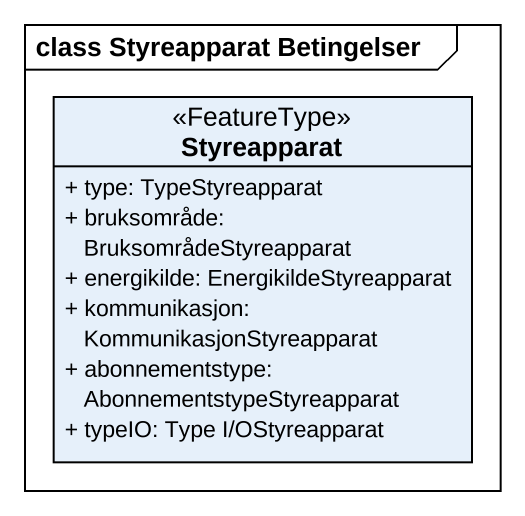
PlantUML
@startuml
mainframe class Styreapparat Betingelser
hide circle
hide empty members
skinparam classAttributeIconSize 0
class Styreapparat <<FeatureType>> {
  + type: TypeStyreapparat
  + bruksområde: BruksområdeStyreapparat
  + energikilde: EnergikildeStyreapparat
  + kommunikasjon: KommunikasjonStyreapparat
  + abonnementstype: AbonnementstypeStyreapparat
  + typeIO: Type I/OStyreapparat
}
@enduml
